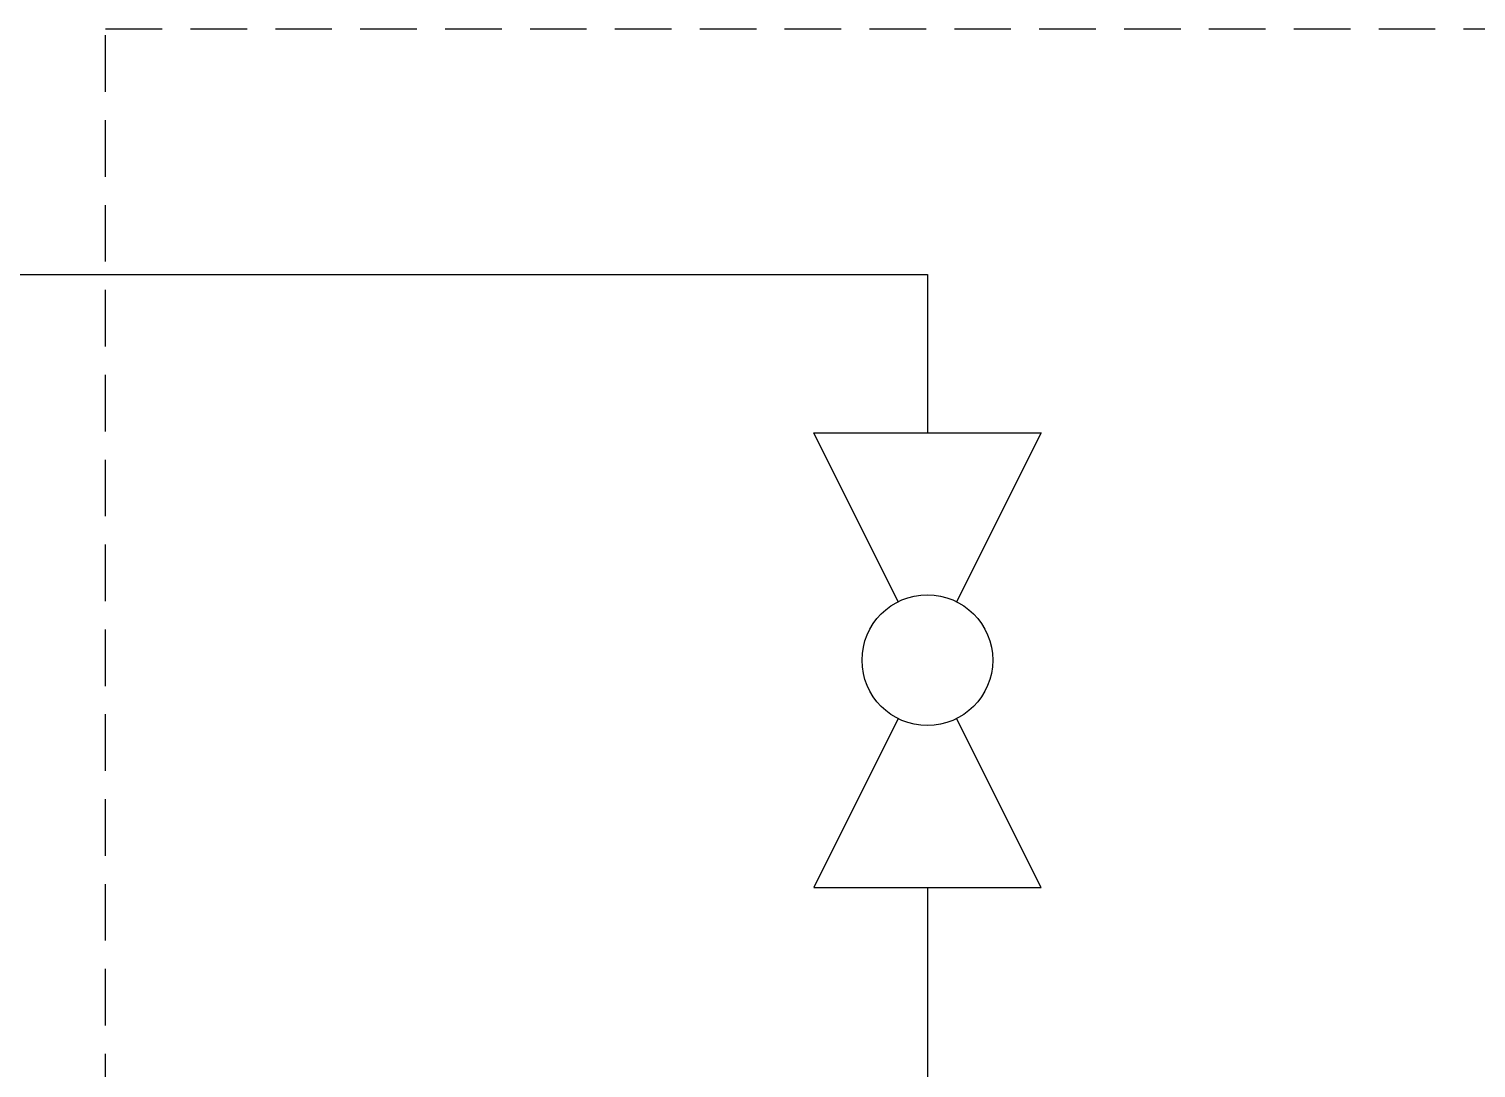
# Model space of a CAD drawing. Header units: millimetres. Extents: x 256 to 2599, y 626 to 1192.
# Drawn here: x 1873.69 to 1922.41, y 1079.07 to 1114.05 of the extents above; entities that cross this region are included whole.
import ezdxf

# ---------------------------------------------------------------- set-up
doc = ezdxf.new("R2010")
doc.units = ezdxf.units.MM
doc.linetypes.add('AM_ISO08W050', pattern=[18, 12, -1.5, 3, -1.5])
doc.linetypes.add('HIDDEN', pattern=[9.525, 6.35, -3.175])
doc.layers.add('10', color=1, linetype='AM_ISO08W050')
doc.layers.add('Aria compressa', color=140, linetype='Continuous')
doc.styles.add('PNP_LTYPE', font='txt.shx')
doc.linetypes.add('ISO-GENERAL', pattern='A,5,["/",PNP_LTYPE,S=1.5,R=0,X=0,Y=-0.75],-0.0001', length=5.0001)

msp = doc.modelspace()

# ---------------------------------------------------------------- linework, layer by layer
for points in [[(1902.953, 1094.771), (1900.11, 1100.458), (1907.765, 1100.458), (1904.921, 1094.771)], [(1902.953, 1090.835), (1900.11, 1085.149), (1907.765, 1085.149), (1904.921, 1090.835)]]:
    msp.add_lwpolyline(points)
msp.add_circle((1903.937, 1092.803), 2.2)
at = {"layer": '10', "color": 0, "linetype": 'HIDDEN', "ltscale": 0.3}
msp.add_lwpolyline([(1876.27, 977.633), (1876.27, 1114.053), (2585.717, 1114.053), (2585.717, 977.633)], close=True, dxfattribs=at)
at = {"layer": 'Aria compressa', "linetype": 'ISO-GENERAL'}
for p, q in [((1820.268, 1105.79), (1903.937, 1105.79)), ((1903.937, 1105.79), (1903.937, 1100.458)), ((1903.937, 1085.149), (1903.937, 1078.359))]:
    msp.add_line(p, q, dxfattribs=at)

doc.saveas('drawing.dxf')
